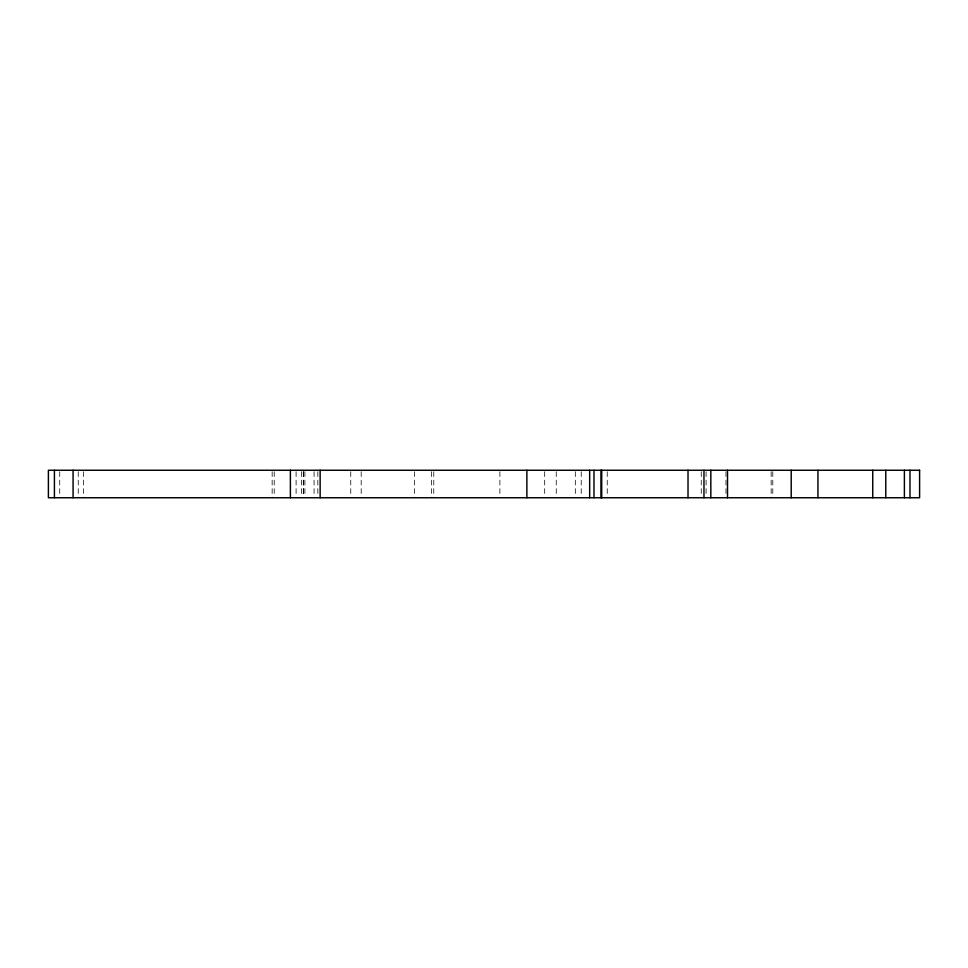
<?xml version="1.0" encoding="UTF-8"?>
<svg xmlns="http://www.w3.org/2000/svg" width="968" height="968" viewBox="0 0 968 968"><rect width="100%" height="100%" fill="white"/><g stroke="black" fill="none" stroke-linecap="round" stroke-linejoin="round"><path stroke-width="0.73" stroke-dasharray="4.84 3.63" d="M772.791 471.706L772.791 496.294M771.157 471.706L771.157 497.746M725.976 471.706L725.976 497.746M706.083 471.706L706.083 496.294M701.255 471.706L701.255 496.294M607.239 471.706L607.239 496.294M581.224 471.706L581.224 496.294M575.331 471.706L575.331 496.294M556.249 471.706L556.249 496.294M544.681 471.706L544.681 496.294M499.887 471.706L499.887 496.294M433.773 471.706L433.773 497.746M431.389 471.706L431.389 497.746M414.534 471.706L414.534 497.746M361.197 471.706L361.197 496.294M350.755 471.706L350.755 496.294M317.843 471.706L317.843 496.294M314.068 471.706L314.068 496.294M304.908 471.706L304.908 496.294M303.492 471.706L303.492 496.294M303.311 471.706L303.311 496.294M301.605 471.706L301.605 496.294M296.099 471.706L296.099 496.294M274.222 471.706L274.222 496.294M272.153 471.706L272.153 497.746M83.575 471.706L83.575 497.746M78.251 471.706L78.251 497.746M59.726 471.706L59.726 496.294"/><path stroke-width="1.45" d="M909.98 470.254L909.98 497.746M904.39 470.254L904.39 497.746M885.78 470.254L885.78 497.746M872.749 470.254L872.749 497.746M817.948 470.254L817.948 497.746M791.207 470.254L791.207 497.746M727.512 470.254L727.512 497.746M710.839 470.254L710.839 497.746M703.966 470.254L703.966 497.746M688.018 470.254L688.018 497.746M601.697 470.254L601.697 497.746M600.971 470.254L600.971 497.746M593.989 470.254L593.989 497.746M589.657 470.254L589.657 497.746M526.882 470.254L526.882 497.746M320.142 470.254L320.142 497.746M290.388 470.254L290.388 497.746M73.072 470.254L73.072 497.746M54.414 470.254L54.414 497.746M919.6 470.254L48.4 470.254L48.4 497.746L919.6 497.746L919.6 470.254"/></g></svg>
